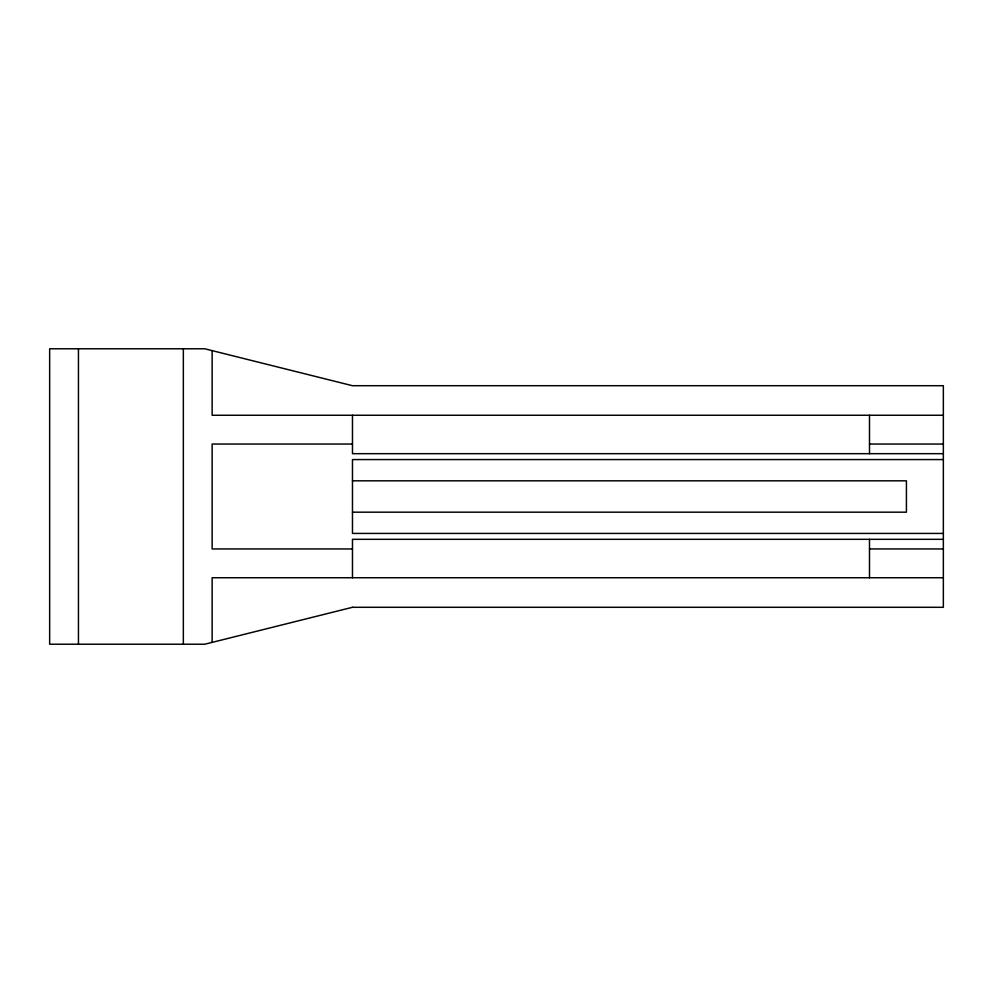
<?xml version="1.0" encoding="UTF-8"?>
<svg xmlns="http://www.w3.org/2000/svg" width="993" height="993" viewBox="0 0 993 993"><rect width="100%" height="100%" fill="white"/><g stroke="black" fill="none" stroke-linecap="round" stroke-linejoin="round"><path stroke-width="1.49" d="M943.35 415.26L212.142 415.26L212.142 350.628M352.478 444.045L212.142 444.045L212.142 548.955L352.478 548.955M869.496 444.045L943.35 444.045M943.35 453.677L352.478 453.677L352.478 415.26M943.35 459.573L352.478 459.573L352.478 533.427L943.35 533.427M352.478 480.823L906.423 480.823L906.423 512.177L352.478 512.177M943.35 539.323L352.478 539.323L352.478 577.74M869.496 548.955L943.35 548.955M943.35 577.74L212.142 577.74L212.142 642.372M869.496 415.26L869.496 453.677M869.496 539.323L869.496 577.74M183.345 348.779L183.345 644.221M78.447 348.779L78.447 644.221M352.478 607.294L204.757 644.221L49.65 644.221L49.65 348.779L204.757 348.779L352.478 385.706L943.35 385.706L943.35 607.294L352.478 607.294"/></g></svg>
